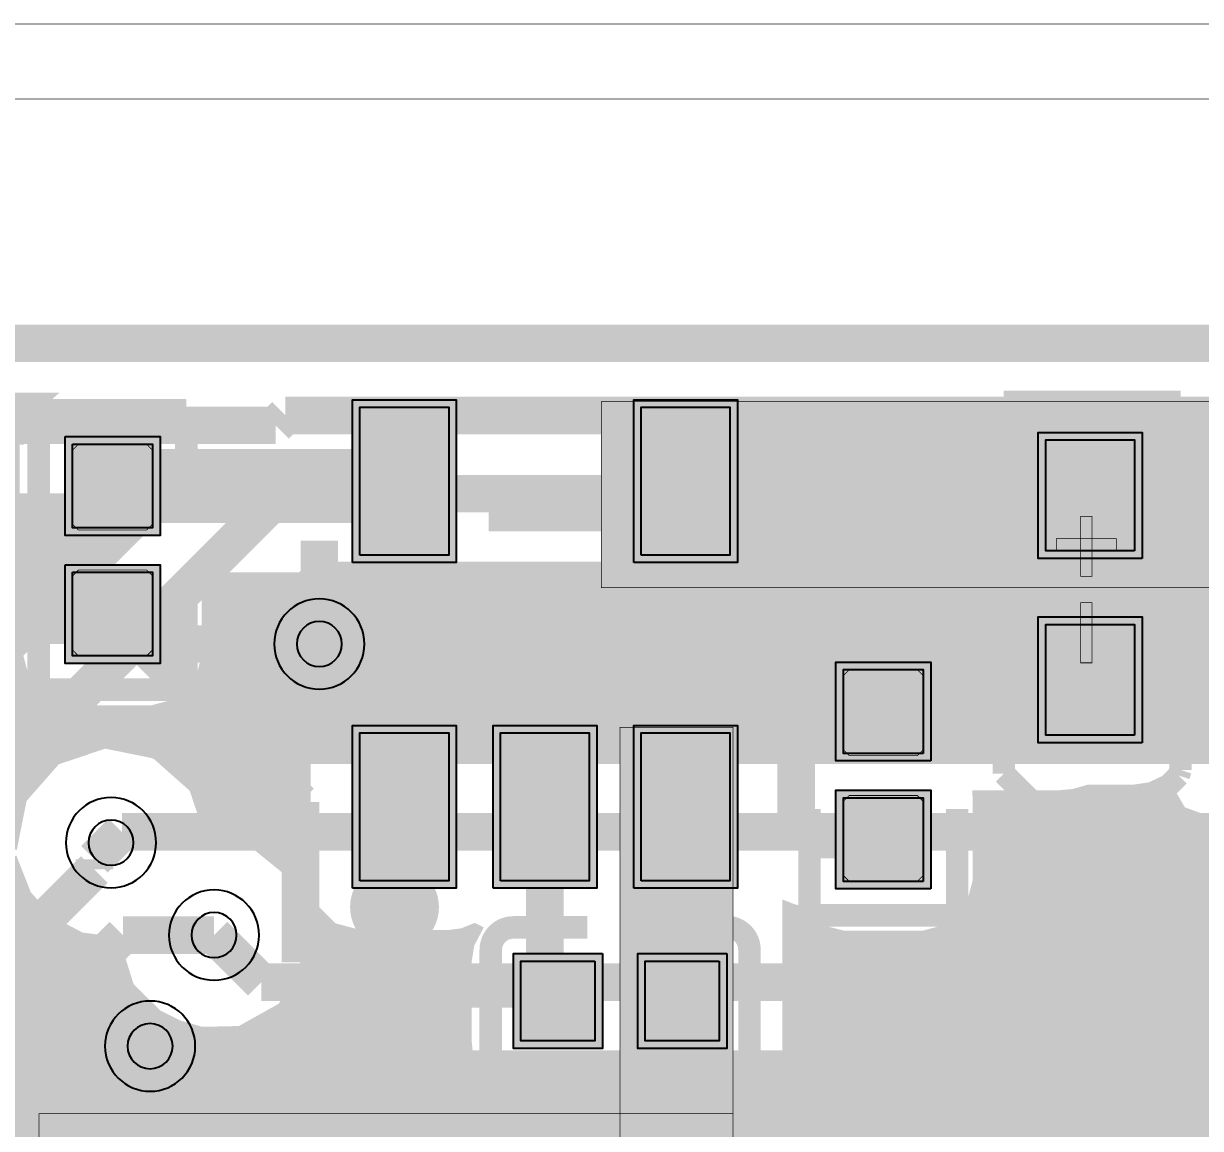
# Model space of a CAD drawing. Header units: millimetres. Extents: x 292.6 to 386.6, y -84.8 to -44.4.
# Drawn here: x 303.31 to 311.26, y -57 to -49.53 of the extents above; entities that cross this region are included whole.
import ezdxf

# ---------------------------------------------------------------- set-up
doc = ezdxf.new("R2010")
doc.units = ezdxf.units.MM
doc.header["$MEASUREMENT"] = 0
for name, color, linetype, true_color in [('Board-Outline-Layer', 7, 'Continuous', 0xff00ff), ('Bottom-Layer', 7, 'Continuous', 0x0000ff), ('Document-Layer', 7, 'Continuous', 0xffffff), ('Hole-Layer', 7, 'Continuous', 0x222222), ('Multi-Layer', 7, 'Continuous', 0xc0c0c0), ('Top-Layer', 7, 'Continuous', 0xff0000), ('Top-Paste-Mask-Layer', 7, 'Continuous', 0x808080), ('Top-Silkscreen-Layer', 7, 'Continuous', 0xffcc00), ('Top-Solder-Mask-Layer', 7, 'Continuous', 0x800080)]:
    doc.layers.add(name, color=color, linetype=linetype, true_color=true_color)

msp = doc.modelspace()

# ---------------------------------------------------------------- hatches: boundary and pattern name
at = {"layer": 'Bottom-Layer'}
for points in [[(297.0307, -81.582), (297.0307, -74.8711), (297.0791, -74.9846), (297.1545, -75.0822), (301.7906, -79.7182), (301.9479, -79.8234), (302.1336, -79.8603), (304.4186, -79.8603), (304.7127, -79.9102), (304.9988, -79.8261), (305.2192, -79.6251), (305.3292, -79.3478), (305.3066, -79.0504), (305.1559, -78.793), (304.9077, -78.6277), (304.6121, -78.5879), (304.3289, -78.6816), (304.1155, -78.89), (302.3346, -78.89), (297.9827, -74.5382), (297.9827, -65.4887), (298.198, -65.8791), (298.5447, -66.1592), (298.9716, -66.2876), (299.4154, -66.2453), (299.8103, -66.0385), (300.0979, -65.6978), (300.2354, -65.2737), (300.2026, -64.8291), (300.0043, -64.4299), (299.6698, -64.1351), (300.0043, -63.8404), (300.2026, -63.4411), (300.2354, -62.9965), (300.0979, -62.5725), (299.8103, -62.2318), (299.4154, -62.0249), (298.9716, -61.9826), (298.5447, -62.111), (298.198, -62.3912), (297.9827, -62.7816), (297.9827, -54.7481), (300.0026, -52.7282), (304.3454, -52.7282), (300.7746, -56.2991), (300.6694, -56.4565), (300.6325, -56.6421), (300.6325, -68.295), (300.6694, -68.4807), (300.7746, -68.6381), (306.7747, -74.6382), (306.9321, -74.7434), (307.1177, -74.7803), (307.6477, -74.7803), (313.3986, -80.5312), (313.556, -80.6364), (313.7416, -80.6733), (316.3566, -80.6733), (316.6507, -80.7231), (316.9369, -80.6391), (317.1572, -80.4381), (317.2672, -80.1608), (317.2446, -79.8634), (317.0939, -79.606), (316.8457, -79.4407), (316.5501, -79.4009), (316.2669, -79.4946), (316.0535, -79.703), (313.9426, -79.703), (308.1917, -73.9521), (308.0343, -73.8469), (307.8486, -73.81), (307.3187, -73.81), (301.6027, -68.0941), (301.6027, -56.8431), (303.2517, -55.1942), (303.3378, -55.4126), (303.4947, -55.5873), (303.7026, -55.6964), (303.9355, -55.7262), (304.0322, -56.035), (304.2635, -56.2613), (304.5742, -56.3512), (304.7313, -56.4556), (304.9163, -56.4923), (313.2839, -56.4923), (313.5713, -56.5627), (313.8607, -56.5011), (314.0945, -56.3198), (314.0945, -58.5577), (306.1976, -58.5577), (305.9729, -58.637), (305.8476, -58.8398), (305.8393, -58.8836), (305.8366, -58.9281), (305.8366, -61.35), (305.8314, -61.4327), (305.8366, -61.5153), (305.8366, -62.0539), (305.8314, -62.1366), (305.8366, -62.2192), (305.8366, -62.4841), (305.8846, -62.6632), (306.0156, -62.7943), (306.1947, -62.8423), (307.6008, -62.8423), (307.7799, -62.7943), (307.911, -62.6632), (307.959, -62.4841), (307.959, -60.8103), (314.2801, -60.8103), (314.3028, -60.8124), (314.3256, -60.8132), (325.3747, -60.8132), (325.5537, -60.7652), (325.6848, -60.6341), (325.7328, -60.455), (325.7328, -59.7799), (326.1562, -59.8146), (326.5491, -59.6529), (326.8254, -59.3303), (326.9248, -58.9172), (326.9248, -58.0172), (326.8359, -57.6253), (326.5865, -57.3102), (326.2256, -57.1335), (325.8237, -57.1298), (325.4596, -57.3), (325.2046, -57.6106), (324.9604, -57.3488), (324.6193, -57.2399), (324.2686, -57.3118), (323.9979, -57.546), (323.8763, -57.8828), (323.935, -58.236), (323.7544, -58.236), (323.5753, -58.284), (323.4442, -58.415), (323.3962, -58.5941), (323.3962, -59.3258), (320.0178, -59.3258), (320.0178, -58.5941), (319.9698, -58.415), (319.8387, -58.284), (319.6596, -58.236), (319.448, -58.236), (319.5067, -57.8828), (319.3852, -57.5461), (319.1145, -57.3118), (318.7639, -57.2399), (318.4228, -57.3486), (318.1785, -57.6103), (317.9235, -57.2998), (317.5594, -57.1298), (317.1576, -57.1335), (316.7967, -57.3102), (316.5474, -57.6254), (316.4585, -58.0172), (316.4585, -58.5722), (316.4086, -58.5613), (316.3576, -58.5577), (316.2078, -58.5577), (316.2078, -53.2131), (316.2076, -53.2017), (316.207, -53.1902), (316.8058, -53.1902), (316.5926, -53.4024), (316.4557, -53.6701), (316.4085, -53.9671), (316.4085, -54.5671), (316.5034, -54.9828), (316.7693, -55.3162), (317.1534, -55.5012), (317.5799, -55.5012), (317.964, -55.3162), (318.2299, -54.9828), (318.3248, -54.5671), (318.3248, -53.9671), (318.2776, -53.6701), (318.1407, -53.4024), (317.9275, -53.1902), (325.4558, -53.1902), (325.2426, -53.4024), (325.1057, -53.6701), (325.0585, -53.9671), (325.0585, -54.5671), (325.1534, -54.9828), (325.4192, -55.3162), (325.8034, -55.5012), (326.2298, -55.5012), (326.614, -55.3162), (326.8799, -54.9828), (326.9748, -54.5671), (326.9748, -53.9671), (326.9276, -53.6701), (326.7907, -53.4024), (326.5775, -53.1902), (342.4407, -53.1902), (343, -53.7495), (343.0024, -53.7873), (343.007, -53.825), (333.076, -53.825), (332.8102, -53.8461), (332.5743, -53.9702), (332.4063, -54.1772), (332.3334, -54.4335), (332.3673, -54.6979), (332.5026, -54.9276), (332.345, -55.2391), (332.3674, -55.5874), (332.5636, -55.876), (332.2729, -56.0451), (332.1025, -56.3349), (332.0961, -56.6711), (332.2555, -56.9672), (332.2555, -64.1243), (330.8128, -65.567), (330.8128, -63.8798), (330.9203, -63.6256), (330.9149, -63.3496), (330.7977, -63.0997), (330.5889, -62.9192), (330.3246, -62.8393), (330.0508, -62.8739), (330.0508, -62.784), (330.2664, -62.5595), (330.3559, -62.2613), (330.2994, -61.9552), (330.1095, -61.7085), (330.3322, -61.4736), (330.4172, -61.1611), (330.3441, -60.8457), (330.1304, -60.6025), (330.2191, -60.2893), (330.1481, -59.9717), (329.9345, -59.726), (329.6298, -59.6116), (329.3073, -59.656), (329.0448, -59.8485), (328.9055, -60.1427), (328.923, -60.4678), (328.3688, -61.022), (328.3688, -58.7723), (328.3562, -58.6392), (328.3188, -58.5109), (328.3188, -58.1863), (328.3688, -57.9249), (328.3188, -57.6635), (328.3188, -57.4264), (328.3688, -57.1651), (328.3188, -56.9037), (328.3188, -56.6469), (328.3688, -56.3855), (328.3188, -56.1241), (328.3188, -55.8875), (328.3646, -55.549), (328.2466, -55.2284), (327.9922, -55.0004), (327.6607, -54.918), (327.3291, -55.0004), (327.0748, -55.2284), (326.9567, -55.549), (327.0025, -55.8875), (327.0025, -56.1241), (326.9525, -56.3855), (327.0025, -56.6469), (327.0025, -56.9037), (326.9525, -57.1651), (327.0025, -57.4264), (327.0025, -57.6635), (326.9525, -57.9249), (327.0025, -58.1863), (327.0025, -58.5109), (326.9651, -58.6392), (326.9525, -58.7723), (326.9525, -61.1748), (323.7992, -64.3281), (323.6006, -64.1031), (323.3231, -63.9888), (323.0237, -64.0084), (322.7635, -64.158), (320.1659, -64.158), (319.8936, -64.0885), (319.617, -64.138), (319.3857, -64.2976), (316.6701, -64.2976), (316.4051, -64.1465), (316.1004, -64.1301), (315.8207, -64.2518), (315.625, -64.4859), (315.5549, -64.7828), (315.625, -65.0796), (315.8207, -65.3137), (316.1004, -65.4354), (316.4051, -65.419), (316.6701, -65.2679), (319.4538, -65.2679), (319.7838, -65.4088), (320.1388, -65.3572), (320.415, -65.1283), (322.7635, -65.1283), (322.8289, -65.1819), (322.9006, -65.2267), (319.2859, -68.8414), (319.1026, -69.1589), (319.1026, -69.5254), (319.2859, -69.8429), (319.6034, -70.0262), (319.9699, -70.0262), (320.2874, -69.8429), (327.7345, -62.3957), (327.7345, -65.6111), (327.5856, -65.869), (327.5645, -66.1661), (327.6756, -66.4424), (327.8965, -66.6422), (327.8256, -66.7131), (327.7204, -66.8705), (327.6835, -67.0561), (327.6835, -68.333), (327.3176, -68.6989), (327.2124, -68.8563), (327.1755, -69.0419), (327.1755, -69.5453), (327.0408, -69.7617), (326.9977, -70.013), (327.0526, -70.262), (313.5381, -70.262), (312.2144, -68.9383), (316.4135, -68.9383), (316.6786, -69.0893), (316.9832, -69.1058), (317.2629, -68.9841), (317.4586, -68.75), (317.5288, -68.4531), (317.4586, -68.1562), (317.2629, -67.9222), (316.9832, -67.8005), (316.6786, -67.8169), (316.4135, -67.968), (311.2441, -67.968), (311.1224, -67.8463), (310.844, -67.6603), (310.5156, -67.595), (307.8231, -67.595), (305.4048, -65.1767), (305.4048, -64.4103), (305.6942, -64.2936), (305.8983, -64.0575), (305.9718, -63.7541), (305.8983, -63.4508), (305.6942, -63.2146), (305.4048, -63.098), (305.4048, -62.9077), (305.3198, -62.5354), (305.0817, -62.2368), (304.7376, -62.0711), (304.3557, -62.0711), (304.0116, -62.2368), (303.7734, -62.5354), (303.6885, -62.9077), (303.6885, -63.1095), (303.4172, -63.2352), (303.2288, -63.4672), (303.1614, -63.7585), (303.2288, -64.0498), (303.4172, -64.2818), (303.6885, -64.4076), (303.6885, -65.5321), (303.7538, -65.8605), (303.9398, -66.1389), (306.8608, -69.0599), (307.1392, -69.246), (307.4676, -69.3113), (310.1602, -69.3113), (312.5509, -71.702), (311.8726, -71.702), (311.6407, -71.5616), (311.3719, -71.5258), (311.1113, -71.6005), (310.9023, -71.7733), (310.78, -72.0153), (310.7648, -72.286), (310.7137, -72.286), (310.4465, -72.1343), (310.1395, -72.1193), (309.8588, -72.2444), (309.6646, -72.4825), (309.5986, -72.7827), (309.2409, -72.7562), (308.9217, -72.9199), (308.7345, -73.2258), (308.7339, -73.5845), (308.9202, -73.891), (309.2389, -74.0557), (309.5967, -74.0303), (309.8889, -73.8223), (309.9537, -73.8358), (310.0197, -73.8403), (310.5035, -73.8403), (310.6393, -73.8209), (310.7642, -73.7643), (318.3157, -73.7643), (320.6626, -76.1112), (320.82, -76.2164), (321.0056, -76.2533), (327.7117, -76.2533), (327.8323, -76.2381), (327.9453, -76.1933), (326.1418, -77.9968), (326.0366, -78.1542), (325.9997, -78.3399), (325.9997, -78.718), (325.8486, -78.983), (325.8322, -79.2877), (325.9539, -79.5674), (326.188, -79.7631), (326.4849, -79.8332), (326.7817, -79.7631), (327.0158, -79.5674), (327.1375, -79.2877), (327.1211, -78.983), (326.97, -78.718), (326.97, -78.5408), (329.9685, -75.5423), (332.0346, -75.5423), (332.2961, -75.6923), (332.5969, -75.7111), (332.875, -75.5947), (333.0729, -75.3672), (333.1495, -75.0757), (333.0892, -74.7803), (335.3337, -74.7803), (336.9107, -76.3572), (336.931, -76.6432), (337.0702, -76.8938), (337.3021, -77.0622), (337.5835, -77.1171), (339.4439, -78.9776), (339.5245, -79.2718), (339.7283, -79.4988), (340.0122, -79.6106), (340.316, -79.5834), (340.5756, -79.4231), (340.7359, -79.1636), (340.7631, -78.8597), (340.6513, -78.5759), (340.4243, -78.3721), (340.13, -78.2915), (338.2265, -76.3879), (338.1479, -76.1349), (337.9764, -75.9328), (337.7396, -75.8139), (335.8777, -73.9521), (335.7203, -73.8469), (335.5347, -73.81), (335.3089, -73.81), (336.3974, -72.7215), (336.449, -73.032), (336.6379, -73.2837), (336.9216, -73.42), (337.2362, -73.4101), (337.5108, -73.2563), (337.6437, -73.2563), (337.6692, -73.5262), (337.8006, -73.7634), (338.016, -73.9281), (338.2793, -73.9929), (338.7976, -74.5112), (338.955, -74.6164), (339.1407, -74.6533), (363.0937, -74.6533), (363.2794, -74.6164), (363.4368, -74.5112), (367.8818, -70.0662), (367.9869, -69.9088), (368.0239, -69.7231), (368.0239, -66.4922), (368.1749, -66.2272), (368.1914, -65.9226), (368.0697, -65.6428), (367.8356, -65.4472), (367.5387, -65.377), (367.2418, -65.4472), (367.0078, -65.6428), (366.8861, -65.9226), (366.9025, -66.2272), (367.0536, -66.4922), (367.0536, -69.5222), (362.8928, -73.683), (362.614, -73.683), (364.5798, -71.7172), (364.6849, -71.5598), (364.7219, -71.3741), (364.7219, -67.7623), (364.896, -67.4931), (364.9235, -67.1736), (364.7979, -66.8785), (364.7979, -65.9332), (364.9558, -65.6431), (364.9542, -65.3128), (364.7934, -65.0243), (365.0806, -65.0243), (365.3465, -65.1596), (365.6447, -65.1648), (365.9151, -65.0386), (366.1028, -64.8068), (366.1699, -64.5161), (366.1028, -64.2255), (365.9151, -63.9936), (365.6447, -63.8675), (365.3465, -63.8726), (365.0806, -64.008), (362.3008, -64.008), (362.035, -63.8726), (361.7367, -63.8675), (361.4664, -63.9936), (361.2787, -64.2255), (361.2116, -64.5161), (361.2787, -64.8068), (361.4664, -65.0386), (361.7367, -65.1648), (362.035, -65.1596), (362.3008, -65.0243), (363.8321, -65.0243), (363.6713, -65.3128), (363.6697, -65.6431), (363.8276, -65.9332), (363.8276, -66.783), (363.6427, -67.0592), (363.6151, -67.3904), (363.7516, -67.6934), (363.7516, -71.1732), (361.7498, -73.175), (359.6144, -73.175), (359.7888, -72.8959), (359.8074, -72.5673), (359.6658, -72.2702), (359.3989, -72.0778), (359.0723, -72.0374), (358.7665, -72.159), (358.5381, -72.159), (358.7433, -71.9049), (358.8024, -71.5837), (358.7009, -71.2733), (358.4636, -71.0489), (358.148, -70.965), (357.8306, -71.042), (353.1058, -71.042), (352.8511, -70.8941), (352.5574, -70.871), (352.2828, -70.9774), (352.0813, -71.1923), (351.9928, -71.4733), (352.0346, -71.7648), (352.1986, -72.0095), (352.4525, -72.159), (342.5908, -72.159), (342.276, -71.9954), (341.922, -72.0174), (341.6299, -72.2188), (341.4835, -72.5419), (341.5245, -72.8942), (341.7413, -73.175), (339.6595, -73.175), (338.9788, -72.4943), (340.3106, -72.4943), (340.524, -72.7027), (340.8071, -72.7964), (341.1027, -72.7566), (341.351, -72.5913), (341.5017, -72.3339), (341.5243, -72.0365), (341.4143, -71.7592), (341.1939, -71.5582), (340.9077, -71.4742), (340.6137, -71.524), (336.8329, -71.524), (338.0376, -70.3193), (344.21, -70.3193), (344.4696, -70.4794), (344.7733, -70.5065), (345.0571, -70.3947), (345.2608, -70.1678), (345.3414, -69.8736), (345.2818, -69.5745), (345.0947, -69.3337), (344.8195, -69.2021), (344.5146, -69.2076), (344.2444, -69.349), (344.0644, -69.349), (344.0718, -69.2501), (344.0644, -69.1513), (351.582, -69.1513), (351.3779, -69.3379), (351.2677, -69.5916), (351.2706, -69.8681), (351.386, -70.1194), (351.5939, -70.3018), (351.8581, -70.3836), (352.1326, -70.3505), (352.3698, -70.2083), (358.0668, -70.2083), (359.51, -71.6515), (359.5924, -71.949), (359.8005, -72.177), (360.0893, -72.286), (360.3962, -72.2525), (360.6547, -72.0837), (360.7181, -72.4236), (360.9442, -72.6854), (361.2712, -72.7978), (361.6104, -72.7302), (361.8695, -72.501), (361.9779, -72.1726), (361.9062, -71.8343), (361.6739, -71.578), (361.6739, -68.3544), (362.2146, -68.8951), (362.3251, -69.1787), (362.5507, -69.3831), (362.8438, -69.4652), (363.1427, -69.4076), (363.3844, -69.2226), (363.518, -68.9492), (363.5154, -68.6448), (363.377, -68.3737), (363.1321, -68.1929), (362.8323, -68.1406), (361.4048, -66.7131), (361.2474, -66.6079), (361.0617, -66.571), (356.8687, -66.571), (356.1874, -65.8898), (356.0971, -65.5783), (355.8698, -65.3469), (355.56, -65.2509), (355.2417, -65.3134), (354.9911, -65.5194), (354.6858, -65.2141), (354.9584, -65.2026), (355.2033, -65.0824), (355.3791, -64.8738), (355.456, -64.612), (355.421, -64.3414), (355.28, -64.1078), (355.28, -63.3654), (355.5235, -63.4122), (355.7671, -63.3663), (355.9768, -63.2342), (364.8126, -63.2342), (365.0579, -63.372), (365.3383, -63.3957), (365.6033, -63.3011), (365.8051, -63.105), (365.9075, -62.8429), (365.8921, -62.562), (365.7615, -62.3127), (365.5393, -62.1401), (365.559, -61.9424), (365.5193, -61.7478), (365.7384, -61.4678), (365.7814, -61.115), (365.636, -60.7906), (365.3439, -60.5879), (364.9891, -60.5652), (364.6736, -60.729), (363.5968, -60.729), (363.3985, -60.6015), (363.1681, -60.5514), (361.5828, -58.9661), (361.4254, -58.8609), (361.2397, -58.824), (356.9977, -58.824), (356.8121, -58.8609), (356.6547, -58.9661), (354.569, -61.0517), (354.569, -60.5863), (354.5321, -60.4006), (354.4269, -60.2433), (349.3249, -55.1412), (352.171, -55.1412), (352.2108, -55.5692), (352.3979, -55.9562), (352.7087, -56.2532), (353.1038, -56.4225), (353.5332, -56.4428), (353.9425, -56.3115), (354.2799, -56.0452), (354.5027, -55.6776), (354.5827, -55.2552), (354.5098, -54.8316), (354.2932, -54.4604), (353.9603, -54.1884), (353.5533, -54.0502), (353.1236, -54.0633), (353.078, -54.0177), (352.8645, -53.8751), (352.6126, -53.825), (345.9694, -53.825), (345.9525, -53.5482), (345.8239, -53.3025), (345.606, -53.1309), (345.3371, -53.0634), (344.3209, -52.0472), (382.3146, -52.0472), (382.3146, -81.582)], [(314.0952, -53.1902), (314.0947, -53.2017), (314.0945, -53.2131), (314.0945, -53.7201), (314.0435, -53.9751), (314.0945, -54.2301), (314.0945, -55.4794), (313.8532, -55.2947), (313.5548, -55.237), (313.2621, -55.3185), (313.0364, -55.522), (312.8783, -55.522), (313.0527, -55.2428), (313.0713, -54.9143), (312.9297, -54.6172), (312.6628, -54.4248), (312.3362, -54.3844), (312.0304, -54.506), (304.2603, -54.506), (304.1505, -54.4492), (304.0321, -54.4137), (305.2556, -53.1902)]]:
    msp.add_hatch(color=256, dxfattribs=at).paths.add_polyline_path(points)
at = {"layer": 'Document-Layer'}
for points in [[(310.4521, -53.2639), (310.4521, -52.8575), (310.5283, -52.8575), (310.5283, -53.2639)], [(310.4521, -53.2639), (310.4521, -52.8575), (310.5283, -52.8575), (310.5283, -53.2639)], [(310.6934, -53.0861), (310.287, -53.0861), (310.287, -53.0099), (310.6934, -53.0099)], [(310.6934, -53.0861), (310.287, -53.0861), (310.287, -53.0099), (310.6934, -53.0099)], [(310.4521, -53.8481), (310.4521, -53.4417), (310.5283, -53.4417), (310.5283, -53.8481)], [(310.4521, -53.8481), (310.4521, -53.4417), (310.5283, -53.4417), (310.5283, -53.8481)]]:
    msp.add_hatch(color=256, dxfattribs=at).paths.add_polyline_path(points)
at = {"layer": 'Top-Layer'}
for points in [[(297.0307, -57.3417), (297.0307, -53.6565), (297.0422, -53.6571), (297.0536, -53.6572), (298.8536, -53.6572), (299.0327, -53.6093), (299.1638, -53.4782), (299.2117, -53.2991), (299.2117, -52.0991), (299.2108, -52.0731), (299.208, -52.0472), (303.4873, -52.0472), (303.3387, -52.1794), (303.2835, -52.3705), (303.2835, -52.9361), (303.2918, -53.0129), (303.3164, -53.0861), (303.2918, -53.1593), (303.2835, -53.2361), (303.2835, -53.8018), (303.3314, -53.9808), (303.4625, -54.1119), (303.6416, -54.1599), (304.1816, -54.1599), (304.3607, -54.1119), (304.4918, -53.9808), (304.5398, -53.8018), (304.5398, -53.2614), (305.2532, -53.2614), (305.3852, -53.4198), (305.5827, -53.4792), (305.894, -53.4792), (305.8738, -53.4963), (305.8546, -53.5146), (305.5396, -53.8295), (305.4763, -53.9076), (305.4304, -53.997), (305.2803, -54.1292), (305.2245, -54.3212), (305.2245, -55.3212), (305.2725, -55.5003), (305.4036, -55.6313), (305.5827, -55.6793), (306.1827, -55.6793), (306.2731, -55.6677), (306.3576, -55.6337), (306.3713, -55.6409), (306.3852, -55.6476), (306.3311, -55.7499), (306.3124, -55.8641), (306.3124, -56.4041), (306.3189, -56.4723), (306.3383, -56.538), (303.8193, -56.538), (304.1657, -56.1916), (304.4518, -56.3354), (304.772, -56.3283), (305.0515, -56.172), (305.2251, -55.9029), (305.2524, -55.5838), (305.1271, -55.2892), (304.8782, -55.0876), (304.5639, -55.0262), (304.4558, -54.6993), (304.1983, -54.4707), (303.861, -54.4021), (303.5347, -54.5118), (303.3073, -54.7703), (303.2402, -55.108), (302.98, -55.3681), (302.9851, -55.3338), (302.9867, -55.2991), (302.9867, -54.6991), (302.9711, -54.5946), (302.9257, -54.4991), (302.9711, -54.4037), (302.9867, -54.2991), (302.9867, -53.6991), (302.9388, -53.52), (302.8077, -53.3889), (302.6286, -53.341), (301.0786, -53.341), (300.8995, -53.3889), (300.7684, -53.52), (300.7205, -53.6991), (300.7205, -54.2991), (300.727, -54.3674), (300.7465, -54.4332), (300.6787, -54.4795), (300.6172, -54.5337), (300.0172, -55.1337), (299.8746, -55.3473), (299.8245, -55.5991), (299.8245, -58.0205), (299.2117, -58.6332), (299.2117, -57.6991), (299.1638, -57.52), (299.0327, -57.389), (298.8536, -57.341), (297.0536, -57.341), (297.0422, -57.3412)], [(305.5827, -53.121), (305.5827, -52.121), (306.1827, -52.121), (306.1827, -53.121)], [(307.2136, -52.0828), (315.8496, -52.0828), (315.8496, -54.5706), (311.3676, -54.5706), (311.3676, -53.3404), (307.2139, -53.3404), (307.2136, -53.3401)], [(307.4826, -53.121), (307.4826, -52.121), (308.0826, -52.121), (308.0826, -53.121)], [(303.6416, -52.3705), (304.1816, -52.3705), (304.1816, -52.9361), (303.6416, -52.9361)], [(310.8156, -53.092), (310.2156, -53.092), (310.2156, -52.342), (310.8156, -52.342)], [(303.6416, -53.2361), (304.1816, -53.2361), (304.1816, -53.8018), (303.6416, -53.8018)], [(310.8156, -54.3382), (310.2156, -54.3382), (310.2156, -53.5882), (310.8156, -53.5882)], [(309.3886, -54.4601), (308.8486, -54.4601), (308.8486, -53.8945), (309.3886, -53.8945)], [(307.3406, -54.2846), (308.1026, -54.2846), (308.1026, -58.2976), (307.3406, -58.2976)], [(305.5827, -55.3212), (305.5827, -54.3212), (306.1827, -54.3212), (306.1827, -55.3212)], [(306.5326, -55.3212), (306.5326, -54.3212), (307.1326, -54.3212), (307.1326, -55.3212)], [(307.4826, -55.3212), (307.4826, -54.3212), (308.0826, -54.3212), (308.0826, -55.3212)], [(308.5435, -55.5133), (308.6738, -55.6383), (308.8486, -55.6839), (309.3886, -55.6839), (309.5677, -55.6359), (309.6988, -55.5048), (309.7468, -55.3258), (309.7468, -54.7601), (309.7465, -54.7478), (309.7459, -54.7354), (310.3015, -54.7354), (310.406, -54.7256), (310.5068, -54.6963), (310.8156, -54.6963), (310.9201, -54.6808), (311.0154, -54.6354), (311.1385, -54.8458), (311.3676, -54.9287), (311.7672, -54.9287), (311.779, -55.2098), (311.9062, -55.4606), (312.126, -55.6362), (312.126, -55.9436), (312.1629, -56.1293), (312.2681, -56.2867), (312.5764, -56.595), (312.0556, -56.595), (311.8766, -56.643), (311.7455, -56.7741), (311.6975, -56.9531), (311.6975, -58.9531), (311.7047, -59.0245), (311.7259, -59.093), (309.3797, -59.093), (309.3797, -59.0491), (309.3317, -58.87), (309.2006, -58.739), (309.0216, -58.691), (308.3216, -58.691), (308.1425, -58.739), (308.0114, -58.87), (307.9634, -59.0491), (307.9634, -59.6728), (307.9634, -59.6741), (307.9634, -59.6755), (307.9634, -60.2991), (307.9638, -60.3156), (307.9649, -60.332), (307.6865, -60.332), (307.5696, -60.3516), (307.4655, -60.4083), (307.4634, -60.4062), (307.4757, -60.3533), (307.4798, -60.2991), (307.4798, -59.0491), (307.4061, -58.8315), (307.2152, -58.7034), (308.1026, -58.7034), (308.2817, -58.6554), (308.4128, -58.5243), (308.4608, -58.3453), (308.4608, -55.4842), (308.5015, -55.5006)], [(309.3886, -55.3258), (308.8486, -55.3258), (308.8486, -54.7601), (309.3886, -54.7601)], [(307.1705, -55.8641), (307.1705, -56.4041), (306.6705, -56.4041), (306.6705, -55.8641)], [(308.0107, -55.8641), (308.0107, -56.4041), (307.5107, -56.4041), (307.5107, -55.8641)], [(298.1091, -64.1351), (298.1091, -62.1426), (303.4153, -62.1426), (303.4153, -56.8961), (308.1026, -56.8961), (308.1026, -58.3453), (305.6896, -58.3453), (305.6896, -64.1351)]]:
    msp.add_hatch(color=256, dxfattribs=at).paths.add_polyline_path(points)
at = {"layer": 'Top-Paste-Mask-Layer'}
for points in [[(305.5827, -53.121), (305.5827, -52.121), (306.1827, -52.121), (306.1827, -53.121)], [(307.4826, -53.121), (307.4826, -52.121), (308.0826, -52.121), (308.0826, -53.121)], [(303.6816, -52.9511), (304.1416, -52.9511), (304.1816, -52.9111), (304.1816, -52.4105), (304.1416, -52.3705), (303.6816, -52.3705), (303.6416, -52.4105), (303.6416, -52.9111)], [(303.6816, -52.9511), (304.1416, -52.9511), (304.1816, -52.9111), (304.1816, -52.4105), (304.1416, -52.3705), (303.6816, -52.3705), (303.6416, -52.4105), (303.6416, -52.9111)], [(310.8156, -53.092), (310.2156, -53.092), (310.2156, -52.342), (310.8156, -52.342)], [(303.6816, -53.2211), (304.1416, -53.2211), (304.1816, -53.2611), (304.1816, -53.7617), (304.1416, -53.8018), (303.6816, -53.8018), (303.6416, -53.7617), (303.6416, -53.2611)], [(303.6816, -53.2211), (304.1416, -53.2211), (304.1816, -53.2611), (304.1816, -53.7617), (304.1416, -53.8018), (303.6816, -53.8018), (303.6416, -53.7617), (303.6416, -53.2611)], [(310.8156, -54.3382), (310.2156, -54.3382), (310.2156, -53.5882), (310.8156, -53.5882)], [(309.3486, -54.4751), (308.8886, -54.4751), (308.8486, -54.4351), (308.8486, -53.9345), (308.8886, -53.8945), (309.3486, -53.8945), (309.3886, -53.9345), (309.3886, -54.4351)], [(309.3486, -54.4751), (308.8886, -54.4751), (308.8486, -54.4351), (308.8486, -53.9345), (308.8886, -53.8945), (309.3486, -53.8945), (309.3886, -53.9345), (309.3886, -54.4351)], [(305.5827, -55.3212), (305.5827, -54.3212), (306.1827, -54.3212), (306.1827, -55.3212)], [(306.5326, -55.3212), (306.5326, -54.3212), (307.1326, -54.3212), (307.1326, -55.3212)], [(307.4826, -55.3212), (307.4826, -54.3212), (308.0826, -54.3212), (308.0826, -55.3212)], [(309.3486, -54.7451), (308.8886, -54.7451), (308.8486, -54.7851), (308.8486, -55.2858), (308.8886, -55.3258), (309.3486, -55.3258), (309.3886, -55.2858), (309.3886, -54.7851)], [(309.3486, -54.7451), (308.8886, -54.7451), (308.8486, -54.7851), (308.8486, -55.2858), (308.8886, -55.3258), (309.3486, -55.3258), (309.3886, -55.2858), (309.3886, -54.7851)], [(307.1705, -55.8641), (307.1705, -56.4041), (306.6705, -56.4041), (306.6705, -55.8641)], [(308.0107, -55.8641), (308.0107, -56.4041), (307.5107, -56.4041), (307.5107, -55.8641)]]:
    msp.add_hatch(color=256, dxfattribs=at).paths.add_polyline_path(points)
at = {"layer": 'Top-Solder-Mask-Layer'}
for points in [[(305.5326, -53.171), (305.5326, -52.071), (306.2327, -52.071), (306.2327, -53.171)], [(307.4326, -53.171), (307.4326, -52.071), (308.1326, -52.071), (308.1326, -53.171)], [(310.8664, -53.1428), (310.1648, -53.1428), (310.1648, -52.2912), (310.8664, -52.2912)], [(303.5908, -52.3197), (304.2324, -52.3197), (304.2324, -52.9869), (303.5908, -52.9869)], [(303.5908, -53.1853), (304.2324, -53.1853), (304.2324, -53.8526), (303.5908, -53.8526)], [(310.8664, -54.389), (310.1648, -54.389), (310.1648, -53.5374), (310.8664, -53.5374)], [(309.4394, -54.5109), (308.7978, -54.5109), (308.7978, -53.8437), (309.4394, -53.8437)], [(305.5326, -55.3712), (305.5326, -54.2712), (306.2327, -54.2712), (306.2327, -55.3712)], [(306.4826, -55.3712), (306.4826, -54.2712), (307.1826, -54.2712), (307.1826, -55.3712)], [(307.4326, -55.3712), (307.4326, -54.2712), (308.1326, -54.2712), (308.1326, -55.3712)], [(309.4394, -55.3766), (308.7978, -55.3766), (308.7978, -54.7093), (309.4394, -54.7093)], [(307.2213, -55.8133), (307.2213, -56.4549), (306.6197, -56.4549), (306.6197, -55.8133)], [(308.0615, -55.8133), (308.0615, -56.4549), (307.4599, -56.4549), (307.4599, -55.8133)]]:
    msp.add_hatch(color=256, dxfattribs=at).paths.add_polyline_path(points)

# ---------------------------------------------------------------- linework, layer by layer
at = {"layer": 'Board-Outline-Layer', "const_width": 0.254}
msp.add_lwpolyline([(296.6726, -81.9402), (296.6726, -51.6891), (382.6728, -51.6891), (382.6728, -81.9402)], close=True, dxfattribs=at)
at = {"layer": 'Bottom-Layer'}
for points, const_width in [([(292.8626, -84.8362), (292.8626, -50.0381), (386.5888, -50.0381), (386.5888, -84.8362)], 0.00508), ([(314.0952, -53.1902), (314.0947, -53.2017), (314.0945, -53.2131), (314.0945, -53.7201), (314.0435, -53.9751), (314.0945, -54.2301), (314.0945, -55.4794), (313.8532, -55.2947), (313.5548, -55.237), (313.2621, -55.3185), (313.0364, -55.522), (312.8783, -55.522), (313.0527, -55.2428), (313.0713, -54.9143), (312.9297, -54.6172), (312.6628, -54.4248), (312.3362, -54.3844), (312.0304, -54.506), (304.2603, -54.506), (304.1505, -54.4492), (304.0321, -54.4137), (305.2556, -53.1902)], 0.0508)]:
    msp.add_lwpolyline(points, close=True, dxfattribs=dict(at, const_width=const_width))
for points, const_width in [([(305.0801, -52.1761), (305.0132, -52.2431)], 0.254), ([(343.7637, -52.1761), (305.0801, -52.1761)], 0.254), ([(305.0132, -52.2431), (299.8016, -52.2431)], 0.254), ([(305.0546, -52.7051), (301.1176, -56.6421)], 0.254), ([(342.6417, -52.7051), (305.0546, -52.7051)], 0.254), ([(300.0026, -52.7282), (304.3454, -52.7282), (300.7746, -56.2991)], 0.0508), ([(303.9019, -55.0639), (303.9747, -54.9911)], 0.254), ([(303.9747, -54.9911), (312.3696, -54.9911)], 0.254), ([(313.9426, -79.703), (308.1917, -73.9521), (308.0343, -73.8469), (307.8486, -73.81), (307.3187, -73.81), (301.6027, -68.0941), (301.6027, -56.8431), (303.2517, -55.1942), (303.3378, -55.4126), (303.4947, -55.5873), (303.7026, -55.6964), (303.9355, -55.7262), (304.0322, -56.035), (304.2635, -56.2613), (304.5742, -56.3512), (304.7313, -56.4556), (304.9163, -56.4923), (313.2839, -56.4923)], 0.0508), ([(304.5976, -55.6885), (304.9163, -56.0071)], 0.254), ([(304.9163, -56.0071), (313.474, -56.0071)], 0.254)]:
    msp.add_lwpolyline(points, dxfattribs=dict(at, const_width=const_width))
at = {"layer": 'Document-Layer', "const_width": 0.00508}
for points in [[(310.4521, -53.2639), (310.4521, -52.8575), (310.5283, -52.8575), (310.5283, -53.2639)], [(310.4521, -53.2639), (310.4521, -52.8575), (310.5283, -52.8575), (310.5283, -53.2639)], [(310.6934, -53.0861), (310.287, -53.0861), (310.287, -53.0099), (310.6934, -53.0099)], [(310.6934, -53.0861), (310.287, -53.0861), (310.287, -53.0099), (310.6934, -53.0099)], [(310.4521, -53.8481), (310.4521, -53.4417), (310.5283, -53.4417), (310.5283, -53.8481)], [(310.4521, -53.8481), (310.4521, -53.4417), (310.5283, -53.4417), (310.5283, -53.8481)]]:
    msp.add_lwpolyline(points, close=True, dxfattribs=at)
at = {"layer": 'Document-Layer', "const_width": 0.3}
msp.add_lwpolyline([(305.6665, -55.4991, 1), (305.9667, -55.4991), (305.9667, -55.4991, 1), (305.6665, -55.4991)], format="xyb", dxfattribs=at)
msp.add_lwpolyline([(305.6665, -55.4991, 1), (305.9667, -55.4991), (305.9667, -55.4991, 1), (305.6665, -55.4991)], format="xyb", dxfattribs=at)
at = {"layer": 'Hole-Layer'}
for points in [[(305.1561, -53.7211, 1), (305.4611, -53.7211, 1)], [(303.7494, -55.0639, 1), (304.0544, -55.0639, 1)], [(304.4451, -55.6885, 1), (304.7501, -55.6885, 1)], [(304.0131, -56.4391, 1), (304.3181, -56.4391, 1)]]:
    msp.add_lwpolyline(points, format="xyb", close=True, dxfattribs=at)
at = {"layer": 'Multi-Layer'}
for points in [[(305.0036, -53.7211, 1), (305.6136, -53.7211, 1)], [(303.5969, -55.0639, 1), (304.2069, -55.0639, 1)], [(304.2926, -55.6885, 1), (304.9026, -55.6885, 1)], [(303.8606, -56.4391, 1), (304.4706, -56.4391, 1)]]:
    msp.add_lwpolyline(points, format="xyb", close=True, dxfattribs=at)
at = {"layer": 'Top-Layer', "const_width": 0.00508}
for points in [[(292.6086, -84.7092), (292.6086, -49.5301), (385.4458, -49.5301), (385.4458, -84.7092)], [(307.2136, -52.0828), (315.8496, -52.0828), (315.8496, -54.5706), (311.3676, -54.5706), (311.3676, -53.3404), (307.2139, -53.3404), (307.2136, -53.3401)], [(307.3406, -54.2846), (308.1026, -54.2846), (308.1026, -58.2976), (307.3406, -58.2976)], [(298.1091, -64.1351), (298.1091, -62.1426), (303.4153, -62.1426), (303.4153, -56.8961), (308.1026, -56.8961), (308.1026, -58.3453), (305.6896, -58.3453), (305.6896, -64.1351)]]:
    msp.add_lwpolyline(points, close=True, dxfattribs=at)
at = {"layer": 'Top-Layer'}
for points, const_width in [([(299.208, -52.0472), (303.4873, -52.0472), (303.3387, -52.1794), (303.2835, -52.3705)], 0.0508), ([(305.8504, -52.6533), (305.8827, -52.621)], 0.5), ([(303.9116, -52.6533), (305.8504, -52.6533)], 0.5), ([(303.2835, -52.9361), (303.2918, -53.0129), (303.3164, -53.0861), (303.2918, -53.1593), (303.2835, -53.2361)], 0.0508), ([(303.2835, -53.8018), (303.3314, -53.9808), (303.4625, -54.1119), (303.6416, -54.1599), (304.1816, -54.1599), (304.3607, -54.1119), (304.4918, -53.9808), (304.5398, -53.8018), (304.5398, -53.2614), (305.2532, -53.2614), (305.3852, -53.4198), (305.5827, -53.4792), (305.894, -53.4792), (305.8738, -53.4963), (305.8546, -53.5146), (305.5396, -53.8295), (305.4763, -53.9076), (305.4304, -53.997), (305.2803, -54.1292), (305.2245, -54.3212), (305.2245, -55.3212), (305.2725, -55.5003), (305.4036, -55.6313), (305.5827, -55.6793), (306.1827, -55.6793), (306.2731, -55.6677), (306.3576, -55.6337), (306.3713, -55.6409), (306.3852, -55.6476), (306.3311, -55.7499), (306.3124, -55.8641), (306.3124, -56.4041), (306.3189, -56.4723), (306.3383, -56.538), (303.8193, -56.538), (304.1657, -56.1916), (304.4518, -56.3354), (304.772, -56.3283), (305.0515, -56.172), (305.2251, -55.9029), (305.2524, -55.5838), (305.1271, -55.2892), (304.8782, -55.0876), (304.5639, -55.0262), (304.4558, -54.6993), (304.1983, -54.4707), (303.861, -54.4021), (303.5347, -54.5118), (303.3073, -54.7703), (303.2402, -55.108)], 0.0508), ([(303.8364, -53.5941), (303.9116, -53.5189)], 0.254), ([(304.1138, -53.7211), (303.9116, -53.5189)], 0.254), ([(302.5146, -53.5941), (303.8364, -53.5941)], 0.254), ([(303.6441, -53.5189), (303.3851, -53.5189)], 0.0508), ([(304.1791, -53.5189), (304.4382, -53.5189)], 0.0508), ([(305.3086, -53.7211), (304.1138, -53.7211)], 0.254), ([(304.1138, -53.7211), (305.1816, -54.7889)], 0.254), ([(306.1976, -53.8576), (305.8827, -54.1726)], 0.254), ([(308.2795, -53.8576), (306.1976, -53.8576)], 0.254), ([(308.5296, -54.1077), (308.2795, -53.8576)], 0.254), ([(303.9116, -53.7992), (303.9116, -54.0583)], 0.0508), ([(310.3015, -54.1773), (310.5156, -53.9632)], 0.4), ([(308.5296, -54.9101), (308.5296, -54.1077)], 0.254), ([(309.1186, -54.1773), (310.3015, -54.1773)], 0.4), ([(305.8827, -54.1726), (305.8827, -54.8212)], 0.254), ([(308.4608, -58.3453), (308.4608, -55.4842), (308.5015, -55.5006), (308.5435, -55.5133), (308.6738, -55.6383), (308.8486, -55.6839), (309.3886, -55.6839), (309.5677, -55.6359), (309.6988, -55.5048), (309.7468, -55.3258), (309.7468, -54.7601), (309.7465, -54.7478), (309.7459, -54.7354), (310.3015, -54.7354), (310.406, -54.7256), (310.5068, -54.6963), (310.8156, -54.6963), (310.9201, -54.6808), (311.0154, -54.6354), (311.1385, -54.8458), (311.3676, -54.9287)], 0.0508), ([(305.1816, -54.7889), (305.1816, -55.8735)], 0.254), ([(306.8326, -54.8212), (306.8326, -56.0531)], 0.254), ([(308.6624, -55.0429), (308.5296, -54.9101)], 0.254), ([(303.7891, -55.1767), (303.9019, -55.0639)], 0.254), ([(309.1186, -55.0429), (308.6624, -55.0429)], 0.254), ([(303.7891, -55.2451), (303.7891, -55.1767)], 0.254), ([(303.0351, -55.9991), (303.7891, -55.2451)], 0.254), ([(303.9828, -55.6885), (302.8056, -56.8656)], 0.254), ([(304.5976, -55.6885), (303.9828, -55.6885)], 0.254), ([(305.1816, -55.8735), (305.3612, -56.0531)], 0.254), ([(305.3612, -56.0531), (306.8326, -56.0531)], 0.254), ([(306.8326, -56.0531), (306.9136, -56.1341)], 0.254), ([(306.673, -56.1341), (306.414, -56.1341)], 0.0508)]:
    msp.add_lwpolyline(points, dxfattribs=dict(at, const_width=const_width))
for points in [[(305.5827, -53.121), (305.5827, -52.121), (306.1827, -52.121), (306.1827, -53.121)], [(307.4826, -53.121), (307.4826, -52.121), (308.0826, -52.121), (308.0826, -53.121)], [(303.6416, -52.3705), (304.1816, -52.3705), (304.1816, -52.9361), (303.6416, -52.9361)], [(310.8156, -53.092), (310.2156, -53.092), (310.2156, -52.342), (310.8156, -52.342)], [(303.6416, -53.2361), (304.1816, -53.2361), (304.1816, -53.8018), (303.6416, -53.8018)], [(310.8156, -54.3382), (310.2156, -54.3382), (310.2156, -53.5882), (310.8156, -53.5882)], [(309.3886, -54.4601), (308.8486, -54.4601), (308.8486, -53.8945), (309.3886, -53.8945)], [(305.5827, -55.3212), (305.5827, -54.3212), (306.1827, -54.3212), (306.1827, -55.3212)], [(306.5326, -55.3212), (306.5326, -54.3212), (307.1326, -54.3212), (307.1326, -55.3212)], [(307.4826, -55.3212), (307.4826, -54.3212), (308.0826, -54.3212), (308.0826, -55.3212)], [(309.3886, -55.3258), (308.8486, -55.3258), (308.8486, -54.7601), (309.3886, -54.7601)], [(307.1705, -55.8641), (307.1705, -56.4041), (306.6705, -56.4041), (306.6705, -55.8641)], [(308.0107, -55.8641), (308.0107, -56.4041), (307.5107, -56.4041), (307.5107, -55.8641)]]:
    msp.add_lwpolyline(points, close=True, dxfattribs=at)
at = {"layer": 'Top-Paste-Mask-Layer'}
for points in [[(305.5827, -53.121), (305.5827, -52.121), (306.1827, -52.121), (306.1827, -53.121)], [(307.4826, -53.121), (307.4826, -52.121), (308.0826, -52.121), (308.0826, -53.121)], [(310.8156, -53.092), (310.2156, -53.092), (310.2156, -52.342), (310.8156, -52.342)], [(310.8156, -54.3382), (310.2156, -54.3382), (310.2156, -53.5882), (310.8156, -53.5882)], [(305.5827, -55.3212), (305.5827, -54.3212), (306.1827, -54.3212), (306.1827, -55.3212)], [(306.5326, -55.3212), (306.5326, -54.3212), (307.1326, -54.3212), (307.1326, -55.3212)], [(307.4826, -55.3212), (307.4826, -54.3212), (308.0826, -54.3212), (308.0826, -55.3212)], [(307.1705, -55.8641), (307.1705, -56.4041), (306.6705, -56.4041), (306.6705, -55.8641)], [(308.0107, -55.8641), (308.0107, -56.4041), (307.5107, -56.4041), (307.5107, -55.8641)]]:
    msp.add_lwpolyline(points, close=True, dxfattribs=at)
at = {"layer": 'Top-Paste-Mask-Layer', "const_width": 0.00508}
for points in [[(303.6816, -52.9511), (304.1416, -52.9511), (304.1816, -52.9111), (304.1816, -52.4105), (304.1416, -52.3705), (303.6816, -52.3705), (303.6416, -52.4105), (303.6416, -52.9111)], [(303.6816, -52.9511), (304.1416, -52.9511), (304.1816, -52.9111), (304.1816, -52.4105), (304.1416, -52.3705), (303.6816, -52.3705), (303.6416, -52.4105), (303.6416, -52.9111)], [(303.6816, -53.2211), (304.1416, -53.2211), (304.1816, -53.2611), (304.1816, -53.7617), (304.1416, -53.8018), (303.6816, -53.8018), (303.6416, -53.7617), (303.6416, -53.2611)], [(303.6816, -53.2211), (304.1416, -53.2211), (304.1816, -53.2611), (304.1816, -53.7617), (304.1416, -53.8018), (303.6816, -53.8018), (303.6416, -53.7617), (303.6416, -53.2611)], [(309.3486, -54.4751), (308.8886, -54.4751), (308.8486, -54.4351), (308.8486, -53.9345), (308.8886, -53.8945), (309.3486, -53.8945), (309.3886, -53.9345), (309.3886, -54.4351)], [(309.3486, -54.4751), (308.8886, -54.4751), (308.8486, -54.4351), (308.8486, -53.9345), (308.8886, -53.8945), (309.3486, -53.8945), (309.3886, -53.9345), (309.3886, -54.4351)], [(309.3486, -54.7451), (308.8886, -54.7451), (308.8486, -54.7851), (308.8486, -55.2858), (308.8886, -55.3258), (309.3486, -55.3258), (309.3886, -55.2858), (309.3886, -54.7851)], [(309.3486, -54.7451), (308.8886, -54.7451), (308.8486, -54.7851), (308.8486, -55.2858), (308.8886, -55.3258), (309.3486, -55.3258), (309.3886, -55.2858), (309.3886, -54.7851)]]:
    msp.add_lwpolyline(points, close=True, dxfattribs=at)
at = {"layer": 'Top-Silkscreen-Layer'}
for points, const_width in [([(303.413, -52.8599), (303.413, -52.1419)], 0.1524), ([(303.413, -52.1419), (304.4102, -52.1419)], 0.1524), ([(303.413, -52.8599), (303.413, -52.1419)], 0.1524), ([(303.413, -52.1419), (304.4102, -52.1419)], 0.1524), ([(304.4102, -52.1419), (304.4102, -52.8599)], 0.1524), ([(304.4102, -52.1419), (304.4102, -52.8599)], 0.1524), ([(311.1265, -52.0828), (309.9327, -52.0828)], 0.1499), ([(309.9327, -52.0828), (309.9327, -53.1496)], 0.1499), ([(311.1265, -52.0828), (309.9327, -52.0828)], 0.1499), ([(309.9327, -52.0828), (309.9327, -53.1496)], 0.1499), ([(311.1265, -53.1496), (311.1265, -52.0828)], 0.1499), ([(311.1265, -53.1496), (311.1265, -52.0828)], 0.1499), ([(306.4516, -52.8321), (307.2136, -52.8321)], 0.254), ([(306.4516, -52.8321), (307.2136, -52.8321)], 0.254), ([(305.3086, -53.0226), (305.3086, -54.4196)], 0.254), ([(305.3086, -53.0226), (305.3086, -54.4196)], 0.254), ([(308.2296, -53.2987), (308.2296, -54.1435)], 0.254), ([(308.2296, -53.2987), (308.2296, -54.1435)], 0.254), ([(303.413, -53.3123), (303.413, -54.0304)], 0.1524), ([(303.413, -53.3123), (303.413, -54.0304)], 0.1524), ([(304.4102, -54.0304), (304.4102, -53.3123)], 0.1524), ([(304.4102, -54.0304), (304.4102, -53.3123)], 0.1524), ([(309.9327, -54.5974), (309.9327, -53.556)], 0.1524), ([(309.9327, -54.5974), (309.9327, -53.556)], 0.1524), ([(311.1265, -54.572), (311.1265, -53.556)], 0.1524), ([(311.1265, -54.572), (311.1265, -53.556)], 0.1524), ([(309.6172, -53.6659), (308.62, -53.6659)], 0.1524), ([(308.62, -53.6659), (308.62, -54.3839)], 0.1524), ([(309.6172, -53.6659), (308.62, -53.6659)], 0.1524), ([(308.62, -53.6659), (308.62, -54.3839)], 0.1524), ([(309.6172, -54.3839), (309.6172, -53.6659)], 0.1524), ([(309.6172, -54.3839), (309.6172, -53.6659)], 0.1524), ([(303.413, -54.0304), (304.4102, -54.0304)], 0.1524), ([(303.413, -54.0304), (304.4102, -54.0304)], 0.1524), ([(310.1867, -54.8514), (309.9327, -54.5974)], 0.1524), ([(310.1867, -54.8514), (309.9327, -54.5974)], 0.1524), ([(311.1138, -54.6101), (310.8725, -54.8514)], 0.1524), ([(311.1138, -54.6101), (310.8725, -54.8514)], 0.1524), ([(311.1265, -54.572), (311.1138, -54.6101)], 0.1524), ([(311.1265, -54.572), (311.1138, -54.6101)], 0.1524), ([(308.62, -55.5544), (308.62, -54.8363)], 0.1524), ([(308.62, -55.5544), (308.62, -54.8363)], 0.1524), ([(309.6172, -54.8363), (309.6172, -55.5544)], 0.1524), ([(309.6172, -54.8363), (309.6172, -55.5544)], 0.1524), ([(310.8725, -54.8514), (310.1867, -54.8514)], 0.1524), ([(310.8725, -54.8514), (310.1867, -54.8514)], 0.1524), ([(309.6172, -55.5544), (308.62, -55.5544)], 0.1524), ([(309.6172, -55.5544), (308.62, -55.5544)], 0.1524), ([(306.6192, -55.6366), (307.1192, -55.6366)], 0.1524), ([(306.6192, -55.6366), (307.1192, -55.6366)], 0.1524), ([(307.562, -55.6345), (308.062, -55.6345)], 0.1524), ([(307.562, -55.6345), (308.062, -55.6345)], 0.1524), ([(306.4668, -56.4814), (306.4668, -55.789)], 0.1524), ([(306.4668, -56.4814), (306.4668, -55.789)], 0.1524), ([(308.2144, -55.7869), (308.2144, -56.4793)], 0.1524), ([(308.2144, -55.7869), (308.2144, -56.4793)], 0.1524), ([(307.1192, -56.6337), (306.6192, -56.6337)], 0.1524), ([(307.1192, -56.6337), (306.6192, -56.6337)], 0.1524), ([(308.062, -56.6316), (307.562, -56.6316)], 0.1524), ([(308.062, -56.6316), (307.562, -56.6316)], 0.1524)]:
    msp.add_lwpolyline(points, dxfattribs=dict(at, const_width=const_width))
at = {"layer": 'Top-Silkscreen-Layer', "const_width": 0.1524}
for points in [[(306.4668, -55.789, -0.414), (306.6192, -55.6366)], [(306.4668, -55.789, -0.414), (306.6192, -55.6366)], [(308.062, -55.6345, -0.414), (308.2144, -55.7869)], [(308.062, -55.6345, -0.414), (308.2144, -55.7869)], [(306.6192, -56.6338, -0.414), (306.4668, -56.4814)], [(306.6192, -56.6338, -0.414), (306.4668, -56.4814)], [(308.2144, -56.4793, -0.414), (308.062, -56.6317)], [(308.2144, -56.4793, -0.414), (308.062, -56.6317)]]:
    msp.add_lwpolyline(points, format="xyb", dxfattribs=at)
at = {"layer": 'Top-Solder-Mask-Layer'}
for points in [[(305.5326, -53.171), (305.5326, -52.071), (306.2327, -52.071), (306.2327, -53.171)], [(307.4326, -53.171), (307.4326, -52.071), (308.1326, -52.071), (308.1326, -53.171)], [(310.8664, -53.1428), (310.1648, -53.1428), (310.1648, -52.2912), (310.8664, -52.2912)], [(303.5908, -52.3197), (304.2324, -52.3197), (304.2324, -52.9869), (303.5908, -52.9869)], [(303.5908, -53.1853), (304.2324, -53.1853), (304.2324, -53.8526), (303.5908, -53.8526)], [(310.8664, -54.389), (310.1648, -54.389), (310.1648, -53.5374), (310.8664, -53.5374)], [(309.4394, -54.5109), (308.7978, -54.5109), (308.7978, -53.8437), (309.4394, -53.8437)], [(305.5326, -55.3712), (305.5326, -54.2712), (306.2327, -54.2712), (306.2327, -55.3712)], [(306.4826, -55.3712), (306.4826, -54.2712), (307.1826, -54.2712), (307.1826, -55.3712)], [(307.4326, -55.3712), (307.4326, -54.2712), (308.1326, -54.2712), (308.1326, -55.3712)], [(309.4394, -55.3766), (308.7978, -55.3766), (308.7978, -54.7093), (309.4394, -54.7093)], [(307.2213, -55.8133), (307.2213, -56.4549), (306.6197, -56.4549), (306.6197, -55.8133)], [(308.0615, -55.8133), (308.0615, -56.4549), (307.4599, -56.4549), (307.4599, -55.8133)]]:
    msp.add_lwpolyline(points, close=True, dxfattribs=at)

doc.saveas('drawing.dxf')
